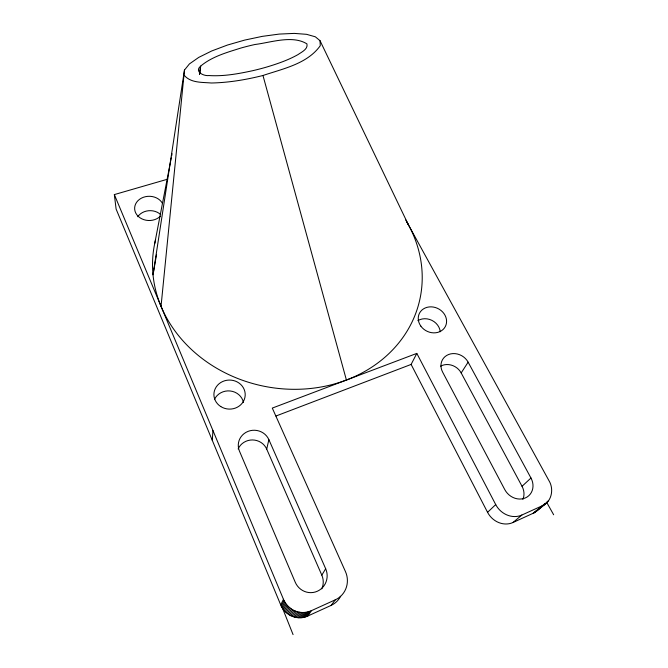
<?xml version="1.0" encoding="UTF-8"?>
<svg xmlns="http://www.w3.org/2000/svg" width="668" height="668" viewBox="0 0 668 668"><rect width="100%" height="100%" fill="white"/><g stroke="black" fill="none" stroke-linecap="round" stroke-linejoin="round"><path stroke-width="1" d="M161.038 306.32L184.468 70.073L189.42 63.919L198.755 57.39L211.731 50.96L227.404 45.065L244.655 40.097L262.315 36.364L279.216 34.085L294.287 33.4L306.587 34.327L315.346 36.807L320.014 40.673L408.282 224.565M212.282 440.321L212.95 430.551M199.532 74.307L200.684 66.074C212.098 56.513 226.953 52.438 240.897 48.038A241.532 204.709 15.1 0 1 254.984 44.497C270.765 42.543 292.534 34.819 306.946 43.896C308.257 49.198 301.452 52.129 297.936 54.634C288.15 60.137 277.462 63.819 266.741 67.034A210.086 147.043 6.6 0 1 252.546 70.725C238.267 73.822 223.638 76.486 208.967 75.551C203.732 76.286 193.996 71.601 200.684 66.074L199.515 74.332M184.468 70.073L153.022 274.832L156.562 254.358M154.709 243.569L171.275 157.823M171.668 155.786L172.06 153.74M321.809 588.842A16.658 16.191 77.9 0 0 321.817 575.131L266.716 449.13L268.87 439.644A15.932 15.205 4.5 0 0 248.095 431.361A15.932 15.205 4.5 0 0 239.445 451.092L295.231 582.212A17.109 16.633 74.6 0 0 317.283 591.272A17.109 16.633 74.6 0 0 325.675 568.752L268.87 439.644M340.622 596.274A20.892 20.157 74.3 0 1 331.169 605.375L307.848 615.996C297.753 620.923 284.66 615.286 280.719 604.907L283.449 599.271L114.345 194.588L167.175 179.316M281.295 606.168L284.042 600.574L283.449 599.271M281.946 607.387L284.718 601.826L284.042 600.574M284.718 601.826L285.47 603.029L282.681 608.565L293.068 634.6M283.483 609.692L286.296 604.189L285.47 603.029M275.926 416.03L411.121 364.427L416.815 353.397L495.723 504.582A20.274 17.902 47.4 0 0 521.842 515.045L542.424 505.693C551.818 501.685 554.081 489.043 549.038 480.793L405.785 220.022M284.351 610.761L287.198 605.283L286.296 604.189M285.294 611.763L288.159 606.319L287.198 605.283M286.288 612.706L289.194 607.287L288.159 606.319M287.349 613.575L290.288 608.181L289.194 607.287M288.459 614.376L291.432 609.007L290.288 608.181M289.62 615.094L292.626 609.742L291.432 609.007M290.83 615.737L293.862 610.402C299.281 613.09 305.886 613.216 311.38 610.686L335.344 599.797A21.451 20.708 71.4 0 0 345.465 571.608L272.293 408.09L416.815 353.397M292.066 616.297L295.147 610.978M293.344 616.764L296.458 611.462M294.646 617.149L297.794 611.863M295.966 617.449L299.155 612.164M321.817 575.131L325.675 568.752M297.302 617.649L300.533 612.372M298.654 617.766L301.919 612.489M300.007 617.783L303.314 612.514M301.351 617.708L304.7 612.439M302.696 617.549L306.078 612.272M522.877 499.38A15.656 13.828 46.8 0 0 522.042 486.304L461.179 372.936L468.126 362.165A14.93 13.093 31.5 0 0 448.612 354.508A14.93 13.093 31.5 0 0 442.617 372.084L504.774 489.594A16.074 14.128 46 0 0 525.424 497.902A16.074 14.128 46 0 0 530.968 478.012L468.126 362.165M304.015 617.29L307.439 612.013M305.326 616.948L308.783 611.663M306.604 616.514L310.102 611.212M307.848 615.996L311.38 610.686M331.169 605.375L335.344 599.797M538.466 509.258L534.108 512.84L512.982 522.51A19.739 17.518 48.2 0 1 487.565 512.323L411.121 364.427M487.565 512.323L495.723 504.582M522.042 486.304L530.968 478.012M512.982 522.51L521.842 515.045M533.081 513.35L545.472 503.179M547.05 501.885L548.628 500.591M534.108 512.84L545.556 503.447M535.085 512.256L547.15 502.369M536.012 511.596L546.315 503.163M184.301 75.4C190.914 83.108 202.112 82.181 211.288 82.999C228.765 82.673 246.049 79.726 262.975 75.492C283.015 68.721 307.288 63.903 320.273 45.691L320.014 40.673M292.626 609.742L293.862 610.402M546.649 502.278L553.655 514.769M280.719 604.907L116.115 209.076L114.345 194.588M262.975 75.492L346.408 380.042M214.495 399.389A15.247 14.212 0.8 0 1 230.143 390.972A15.247 14.212 0.8 0 1 243.436 402.428M137.75 216.741A14.22 11.915 -0.1 0 1 160.637 214.528M440.646 366.164A14.562 12.851 32 0 1 461.179 372.936M238.142 448.954A15.506 14.871 3.4 0 1 252.446 439.953A15.506 14.871 3.4 0 1 266.716 449.13M417.892 320.648A14.195 12.391 26.7 0 1 431.937 320.381A14.195 12.391 26.7 0 1 440.237 331.737M406.812 221.968A135.487 117.51 11.2 0 1 305.368 388.943A135.487 117.51 11.2 0 1 155.636 239.57M160.403 216.181A14.579 12.116 0.3 0 1 138.268 216.39A14.579 12.116 0.3 0 1 141.365 198.179A14.579 12.116 0.3 0 1 162.549 203.531M420.84 326.118A14.546 12.608 26.5 0 0 445.297 326.602A14.546 12.608 26.5 0 0 431.102 306.846A14.546 12.608 26.5 0 0 420.84 326.118M220.816 406.595A15.648 14.521 1.6 0 0 245.173 395.648A15.648 14.521 1.6 0 0 222.686 381.511A15.648 14.521 1.6 0 0 220.816 406.595"/></g></svg>
